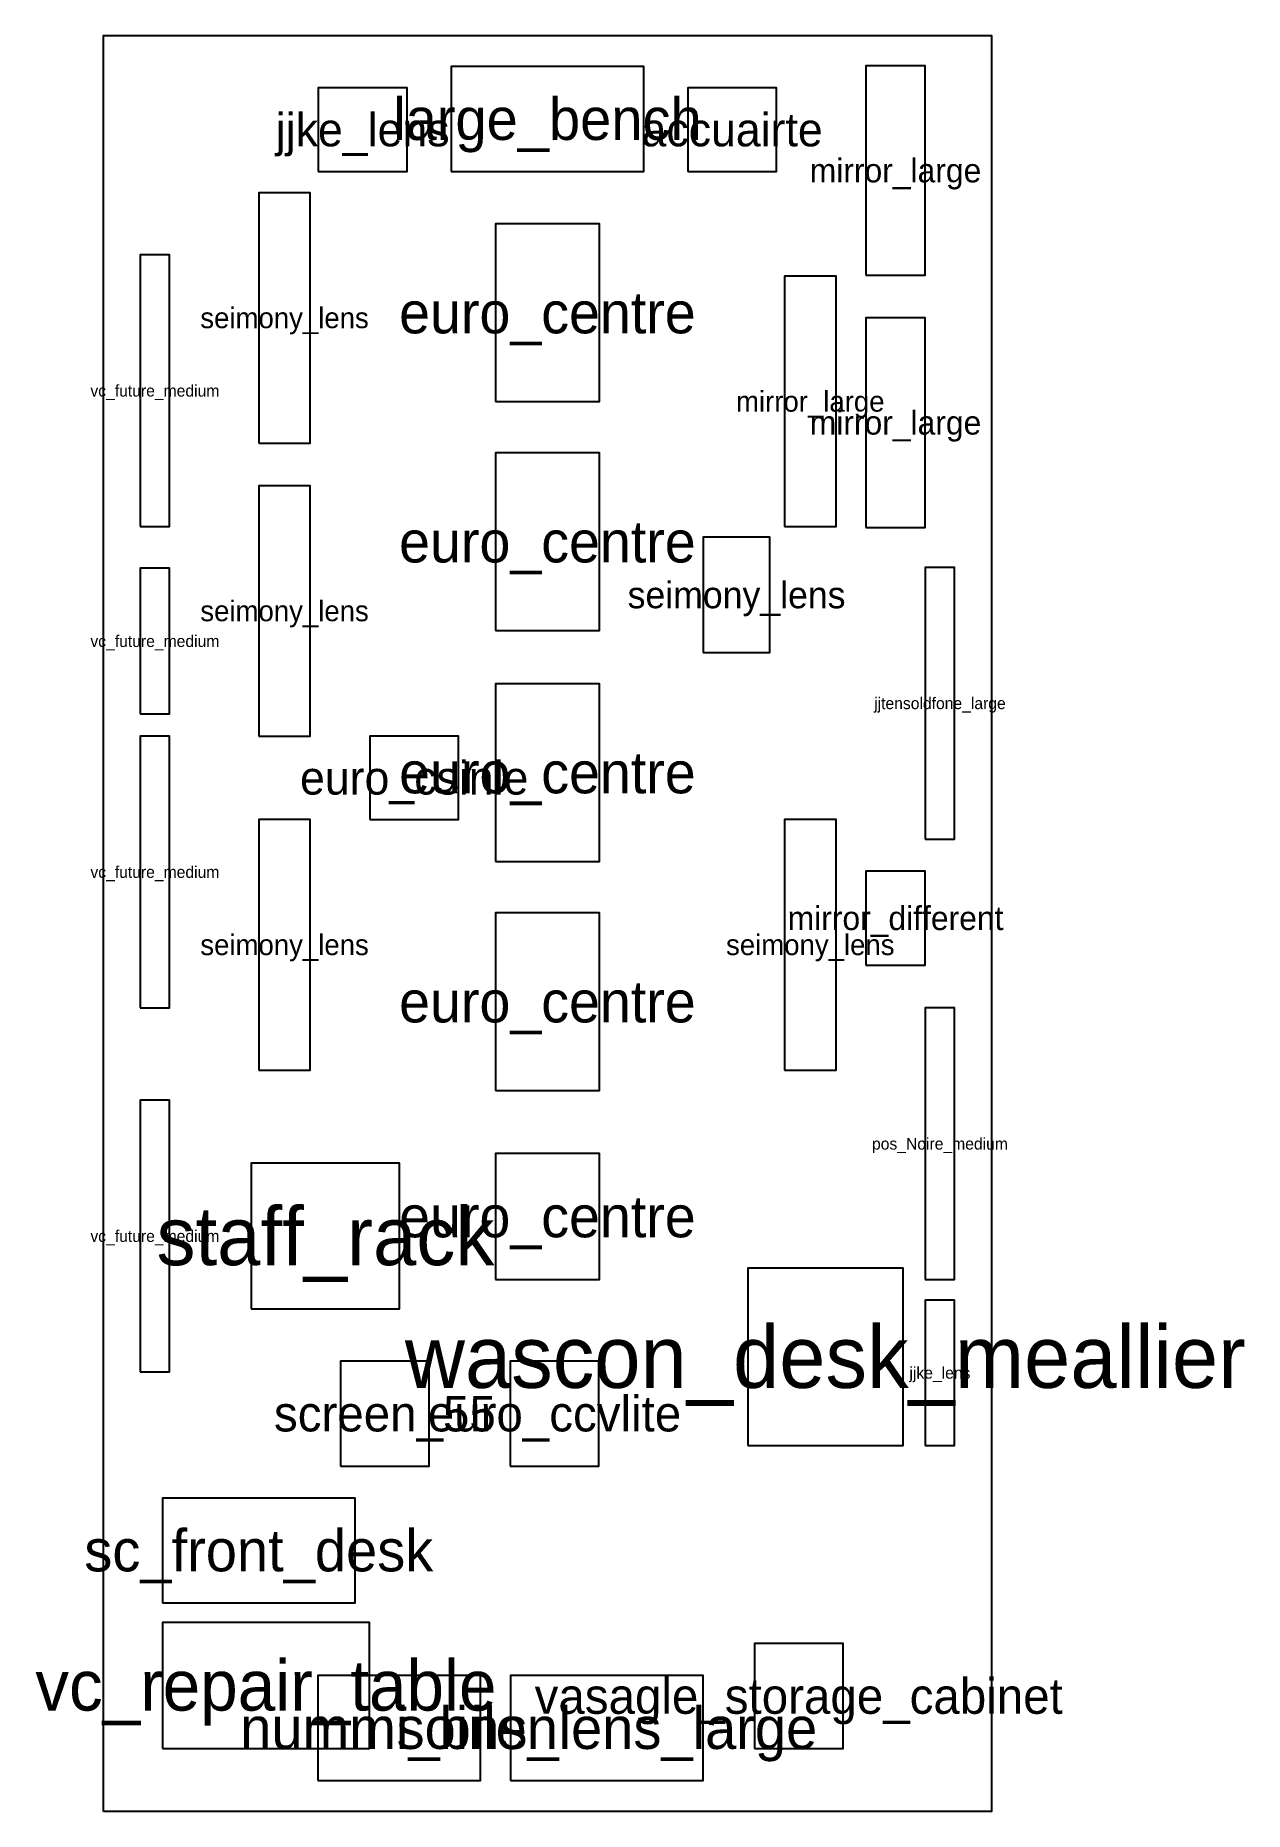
# Model space of a CAD drawing. Header units: metres. Extents: x -382 to 6425, y 0 to 10000.
import ezdxf
from ezdxf.enums import TextEntityAlignment as Align

# ---------------------------------------------------------------- set-up
doc = ezdxf.new("R2010")
doc.units = ezdxf.units.M
for name, color, linetype in [('FixtureLabels', 2, 'Continuous'), ('Fixtures', 3, 'Continuous'), ('FloorPlan', 1, 'Continuous')]:
    doc.layers.add(name, color=color, linetype=linetype)

msp = doc.modelspace()

# ---------------------------------------------------------------- linework, layer by layer
at = {"layer": 'Fixtures'}
for points in [[(1957.5, 9235), (3042.5, 9235), (3042.5, 9825), (1957.5, 9825)], [(4292.5, 8650), (4627.5, 8650), (4627.5, 9830), (4292.5, 9830)], [(1210, 9235), (1710, 9235), (1710, 9705), (1210, 9705)], [(3290, 9235), (3790, 9235), (3790, 9705), (3290, 9705)], [(875, 7705), (1165, 7705), (1165, 9115), (875, 9115)], [(2207.5, 7940), (2792.5, 7940), (2792.5, 8940), (2207.5, 8940)], [(207.5, 7235), (372.5, 7235), (372.5, 8765), (207.5, 8765)], [(3835, 7235), (4125, 7235), (4125, 8645), (3835, 8645)], [(4292.5, 7230), (4627.5, 7230), (4627.5, 8410), (4292.5, 8410)], [(2207.5, 6650), (2792.5, 6650), (2792.5, 7650), (2207.5, 7650)], [(875, 6055), (1165, 6055), (1165, 7465), (875, 7465)], [(3377.5, 6525), (3752.5, 6525), (3752.5, 7175), (3377.5, 7175)], [(207.5, 6180), (372.5, 6180), (372.5, 7000), (207.5, 7000)], [(4627.5, 5475), (4792.5, 5475), (4792.5, 7005), (4627.5, 7005)], [(2207.5, 5350), (2792.5, 5350), (2792.5, 6350), (2207.5, 6350)], [(207.5, 4525), (372.5, 4525), (372.5, 6055), (207.5, 6055)], [(1500, 5585), (2000, 5585), (2000, 6055), (1500, 6055)], [(875, 4175), (1165, 4175), (1165, 5585), (875, 5585)], [(3835, 4175), (4125, 4175), (4125, 5585), (3835, 5585)], [(4292.5, 4765), (4627.5, 4765), (4627.5, 5295), (4292.5, 5295)], [(2207.5, 4060), (2792.5, 4060), (2792.5, 5060), (2207.5, 5060)], [(4627.5, 2995), (4792.5, 2995), (4792.5, 4525), (4627.5, 4525)], [(207.5, 2475), (372.5, 2475), (372.5, 4005), (207.5, 4005)], [(2207.5, 2995), (2792.5, 2995), (2792.5, 3705), (2207.5, 3705)], [(832.5, 2830), (1667.5, 2830), (1667.5, 3650), (832.5, 3650)], [(3627.5, 2060), (4502.5, 2060), (4502.5, 3060), (3627.5, 3060)], [(4627.5, 2060), (4792.5, 2060), (4792.5, 2880), (4627.5, 2880)], [(1335, 1945), (1835, 1945), (1835, 2535), (1335, 2535)], [(2290, 1945), (2790, 1945), (2790, 2535), (2290, 2535)], [(332.5, 1175), (1417.5, 1175), (1417.5, 1765), (332.5, 1765)], [(332.5, 355), (1497.5, 355), (1497.5, 1065), (332.5, 1065)], [(3665, 355), (4165, 355), (4165, 945), (3665, 945)], [(1207.5, 175), (2122.5, 175), (2122.5, 765), (1207.5, 765)], [(2292.5, 175), (3377.5, 175), (3377.5, 765), (2292.5, 765)]]:
    msp.add_lwpolyline(points, close=True, dxfattribs=at)
at = {"layer": 'FloorPlan'}
msp.add_lwpolyline([(0, 0), (0, 10000), (5000, 10000), (5000, 0), (0, 0)], close=True, dxfattribs=at)

# ---------------------------------------------------------------- texts
at = {"layer": 'FixtureLabels'}
for s, height, p in [('large_bench', 236, (2500, 9530)), ('jjke_lens', 188, (1460, 9470)), ('accuairte', 188, (3540, 9470)), ('mirror_large', 134, (4460, 9240)), ('euro_centre', 234, (2500, 8440)), ('seimony_lens', 116, (1020, 8410)), ('vc_future_medium', 66, (290, 8000)), ('mirror_large', 116, (3980, 7940)), ('mirror_large', 134, (4460, 7820)), ('euro_centre', 234, (2500, 7150)), ('seimony_lens', 150, (3565, 6850)), ('seimony_lens', 116, (1020, 6760)), ('vc_future_medium', 66, (290, 6590)), ('jjtensoldfone_large', 66, (4710, 6240)), ('euro_csinle', 188, (1750, 5820)), ('euro_centre', 234, (2500, 5850)), ('vc_future_medium', 66, (290, 5290)), ('mirror_different', 134, (4460, 5030)), ('seimony_lens', 116, (1020, 4880)), ('seimony_lens', 116, (3980, 4880)), ('euro_centre', 234, (2500, 4560)), ('pos_Noire_medium', 66, (4710, 3760)), ('staff_rack', 328, (1250, 3240)), ('euro_centre', 234, (2500, 3350)), ('vc_future_medium', 66, (290, 3240)), ('wascon_desk_meallier', 350, (4065, 2560)), ('jjke_lens', 66, (4710, 2470)), ('screen_55', 200, (1585, 2240)), ('euro_ccvlite', 200, (2540, 2240)), ('sc_front_desk', 236, (875, 1470)), ('vc_repair_table', 284, (915, 710)), ('vasagle_storage_cabinet', 200, (3915, 650)), ('nummi_bilen', 236, (1665, 470)), ('soins_lens_large', 236, (2835, 470))]:
    msp.add_text(s, height=height, dxfattribs=at).set_placement(p, align=Align.MIDDLE_CENTER)

doc.saveas('drawing.dxf')
